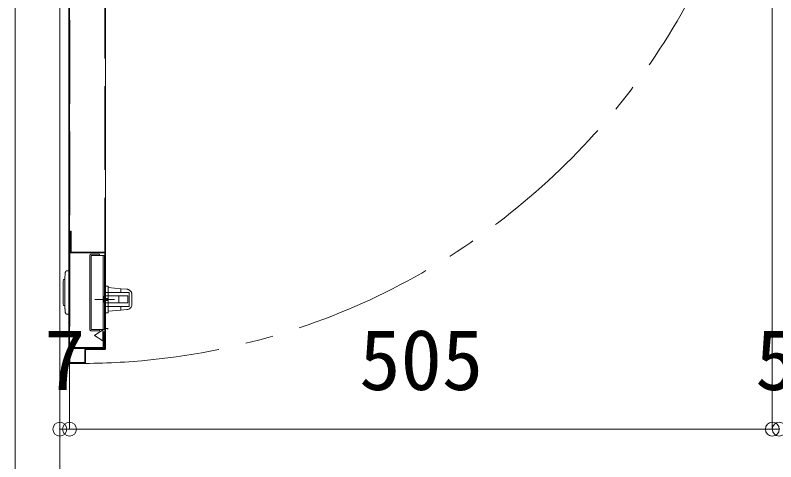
# Model space of a CAD drawing. Units: millimetres at full size, sheet at 1:20. Extents: x -4100 to 3700, y -3386 to 2063.
# Drawn here: x -3679 to -3133, y -2643 to -2322 of the extents above; entities that cross this region are included whole.
import ezdxf
from ezdxf.enums import TextEntityAlignment as Align

# ---------------------------------------------------------------- set-up
doc = ezdxf.new("R2010")
doc.units = ezdxf.units.MM
doc.header["$LTSCALE"] = 20
doc.header["$PDMODE"] = 32
doc.header["$PDSIZE"] = 10
for name, pattern in [('CHAIN1', [8, 5, -1, 1, -1]), ('DASHED3', [4, 3, -1]), ('DOUBLE_CHAIN1', [8.8, 5, -1, 0.6, -0.6, 0.6, -1])]:
    doc.linetypes.add(name, pattern=pattern)
doc.layers.add('0-2', color=7, linetype='Continuous', lineweight=9)
doc.styles.add('ＭＳ ゴシック', font='')
doc.styles.get('ＭＳ ゴシック').set_extended_font_data('MS Gothic')

msp = doc.modelspace()

# ---------------------------------------------------------------- linework, layer by layer
at = {"layer": '0-2', "color": 4}
for p, q in [((-3640.48, -2066.88), (-3640.48, -2571.75)), ((-3614.18, -2133.28), (-3614.18, -2561.75)), ((-3628.48, -2561.75), (-3614.18, -2561.75)), ((-3628.48, -2571.75), (-3628.48, -2562.35)), ((-3628.48, -2562.35), (-3614.78, -2562.35)), ((-3639.88, -2572.35), (-3629.08, -2572.35))]:
    msp.add_line(p, q, dxfattribs=at)
at = {"layer": '0-2', "color": 6}
for p, q in [((-3679.08, -2072.88), (-3679.08, -2619.49)), ((-3647.08, -2092.38), (-3647.08, -2619.49)), ((-3647.08, -2092.38), (-3647.08, -2619.49)), ((-3640.08, -2092.88), (-3640.08, -2619.49)), ((-3640.08, -2092.88), (-3640.08, -2619.49)), ((-3135.08, -2092.88), (-3135.08, -2619.49)), ((-3135.08, -2092.88), (-3135.08, -2619.49))]:
    msp.add_line(p, q, dxfattribs=at)
at = {"layer": '0-2', "color": 4, "linetype": 'DASHED3'}
for p, q in [((-3639.88, -2085.78), (-3639.88, -2571.75)), ((-3614.78, -2133.28), (-3614.78, -2561.75)), ((-3639.38, -2477.35), (-3639.38, -2492.35)), ((-3638.78, -2492.35), (-3614.78, -2492.35)), ((-3638.78, -2492.95), (-3614.78, -2492.95)), ((-3625.48, -2547.85), (-3625.48, -2494.85)), ((-3624.48, -2493.85), (-3618.48, -2493.85)), ((-3624.48, -2494.85), (-3614.98, -2494.85)), ((-3624.48, -2547.85), (-3624.48, -2494.85)), ((-3618.48, -2493.85), (-3618.48, -2494.85)), ((-3615.98, -2494.85), (-3615.98, -2547.85)), ((-3614.98, -2494.85), (-3614.98, -2547.85)), ((-3614.78, -2492.95), (-3614.78, -2549.75)), ((-3614.18, -2492.95), (-3614.18, -2549.75)), ((-3615.38, -2528.35), (-3615.38, -2524.35)), ((-3614.18, -2528.15), (-3614.78, -2528.15)), ((-3614.18, -2544.55), (-3614.98, -2544.55)), ((-3624.48, -2547.85), (-3614.98, -2547.85)), ((-3624.48, -2548.85), (-3618.48, -2548.85)), ((-3618.48, -2548.85), (-3618.48, -2547.85)), ((-3615.78, -2550.35), (-3615.78, -2560.95)), ((-3614.78, -2549.75), (-3615.18, -2549.75)), ((-3615.18, -2550.35), (-3615.18, -2560.95)), ((-3614.78, -2550.35), (-3615.18, -2550.35)), ((-3614.18, -2551.35), (-3614.78, -2551.35)), ((-3615.78, -2560.95), (-3638.18, -2560.95)), ((-3638.18, -2561.55), (-3638.18, -2560.95)), ((-3615.78, -2561.55), (-3638.18, -2561.55))]:
    msp.add_line(p, q, dxfattribs=at)
at = {"layer": '0-2', "color": 4, "linetype": 'DOUBLE_CHAIN1'}
for p, q in [((-3643.48, -2511.95), (-3643.99, -2511.95)), ((-3643.48, -2511.79), (-3643.48, -2530.89)), ((-3612.18, -2516.85), (-3614.18, -2516.85)), ((-3612.18, -2535.85), (-3612.18, -2516.85)), ((-3603.18, -2518.64), (-3612.18, -2517.85)), ((-3598.83, -2519.02), (-3603.18, -2518.64)), ((-3603.18, -2521.35), (-3603.18, -2518.64)), ((-3603.18, -2521.35), (-3614.18, -2521.35)), ((-3604.52, -2523.85), (-3614.18, -2523.85)), ((-3603.55, -2523.85), (-3604.52, -2523.85)), ((-3604.52, -2528.85), (-3604.52, -2523.85)), ((-3602.82, -2523.85), (-3603.55, -2523.85)), ((-3597.18, -2521.35), (-3603.18, -2521.35)), ((-3598.29, -2523.85), (-3602.82, -2523.85)), ((-3598.18, -2523.85), (-3598.29, -2523.85)), ((-3598.18, -2523.85), (-3598.18, -2528.85)), ((-3597.18, -2531.35), (-3597.18, -2521.35)), ((-3595.18, -2529.68), (-3595.18, -2523.01)), ((-3614.18, -2525.6), (-3612.18, -2525.6)), ((-3614.18, -2527.1), (-3612.18, -2527.1)), ((-3604.52, -2528.85), (-3614.18, -2528.85)), ((-3603.55, -2528.85), (-3604.52, -2528.85)), ((-3602.82, -2528.85), (-3603.55, -2528.85)), ((-3598.29, -2528.85), (-3602.82, -2528.85)), ((-3598.18, -2528.85), (-3598.29, -2528.85)), ((-3643.99, -2530.75), (-3643.48, -2530.75)), ((-3603.18, -2531.35), (-3614.18, -2531.35)), ((-3612.18, -2534.85), (-3603.18, -2534.05)), ((-3597.18, -2531.35), (-3603.18, -2531.35)), ((-3603.18, -2534.05), (-3603.18, -2531.35)), ((-3603.18, -2534.05), (-3598.83, -2533.67)), ((-3642.05, -2536.85), (-3640.48, -2536.85)), ((-3612.18, -2535.85), (-3614.18, -2535.85)), ((-3616.18, -2548.15), (-3622.18, -2552.15)), ((-3622.18, -2552.15), (-3616.18, -2556.15)), ((-3616.18, -2556.15), (-3616.18, -2548.15)), ((-3616.18, -2549.65), (-3614.18, -2549.65)), ((-3614.18, -2547.15), (-3614.18, -2557.15)), ((-3616.18, -2554.65), (-3614.18, -2554.65))]:
    msp.add_line(p, q, dxfattribs=at)
at = {"layer": '0-2', "color": 4, "linetype": 'CHAIN1'}
msp.add_line((-3607.78, -2526.35), (-3621.78, -2526.35), dxfattribs=at)
at = {"layer": '0-2'}
for p, q in [((-3135.08, -2619.49), (-3135.08, -2568.87)), ((-3679.08, -2935.91), (-3679.08, -2619.49)), ((-3679.08, -2820.5), (-3679.08, -2619.49)), ((-3647.08, -2820.5), (-3647.08, -2619.49)), ((-3640.08, -2619.49), (-3647.08, -2619.49)), ((-3640.08, -2619.49), (-3135.08, -2619.49)), ((-3135.08, -2619.49), (-3130.08, -2619.49))]:
    msp.add_line(p, q, dxfattribs=at)
at = {"layer": '0-2', "color": 4, "linetype": 'DASHED3'}
msp.add_lwpolyline([(-3639.38, -2477.35), (-3638.78, -2477.35), (-3638.78, -2492.35)], dxfattribs=at)
at = {"layer": '0-2', "color": 4, "linetype": 'DOUBLE_CHAIN1'}
for points in [[(-3642.05, -2505.85), (-3640.48, -2505.85), (-3640.48, -2536.85)], [(-3614.18, -2547.15), (-3612.68, -2547.15), (-3612.18, -2547.65)]]:
    msp.add_lwpolyline(points, dxfattribs=at)
at = {"layer": '0-2', "color": 4}
msp.add_lwpolyline([(-3640.48, -2571.75), (-3629.08, -2571.75), (-3629.08, -2562.35)], dxfattribs=at)
at = {"layer": '0-2', "color": 2, "linetype": 'CHAIN1'}
msp.add_arc((-3632.98, -2074.38), 497.96, 270.0929, 359.091, dxfattribs=at)
at = {"layer": '0-2', "color": 4, "linetype": 'DASHED3'}
for centre, radius, start, end in [((-3638.78, -2492.35), 0.6, 180, 270), ((-3624.48, -2494.85), 1, 90, 180), ((-3614.78, -2492.95), 0.6, 0, 90), ((-3615.38, -2523.75), 0.6, 270, 0), ((-3615.38, -2528.95), 0.6, 0, 90), ((-3624.48, -2547.85), 1, 180, 270), ((-3615.18, -2550.35), 0.6, 90, 180), ((-3614.78, -2549.75), 0.6, 270, 0), ((-3615.78, -2560.95), 0.6, 270, 0)]:
    msp.add_arc(centre, radius, start, end, dxfattribs=at)
at = {"layer": '0-2', "color": 4, "linetype": 'DOUBLE_CHAIN1'}
for centre, radius, start, end in [((-3503.81, -2521.34), 140, 174.0136, 176.0886), ((-3642.05, -2506.85), 1, 90, 174.0136), ((-3484.73, -2521.35), 160, 176.8013, 180), ((-3643.99, -2512.45), 0.5, 90, 176.8013), ((-3599.18, -2523.01), 4, 0, 84.9575), ((-3484.73, -2521.35), 160, 180, 183.1987), ((-3643.99, -2530.25), 0.5, 183.1987, 270), ((-3599.18, -2529.68), 4, 275.0424, 0), ((-3503.81, -2521.34), 140, 183.9114, 185.9892), ((-3642.05, -2535.85), 1, 185.9892, 270)]:
    msp.add_arc(centre, radius, start, end, dxfattribs=at)
at = {"layer": '0-2', "color": 4}
for centre, start, end in [((-3628.48, -2562.35), 90, 180), ((-3614.78, -2561.75), 270, 0), ((-3639.88, -2571.75), 180, 270), ((-3629.08, -2571.75), 270, 0)]:
    msp.add_arc(centre, 0.6, start, end, dxfattribs=at)
at = {"layer": '0-2'}
for p in [(-3647.08, -2619.49), (-3640.08, -2619.49), (-3135.08, -2619.49), (-3130.08, -2619.49)]:
    msp.add_point(p, dxfattribs=at)

# ---------------------------------------------------------------- texts
at = {"layer": '0-2', "style": 'ＭＳ ゴシック'}
for s, p in [('7', (-3658.29, -2604.49)), ('505', (-3431.85, -2604.49)), ('5', (-3147.29, -2604.49))]:
    msp.add_text(s, height=43.62, dxfattribs=at).set_placement(p, align=Align.BOTTOM_LEFT)

doc.saveas('drawing.dxf')
